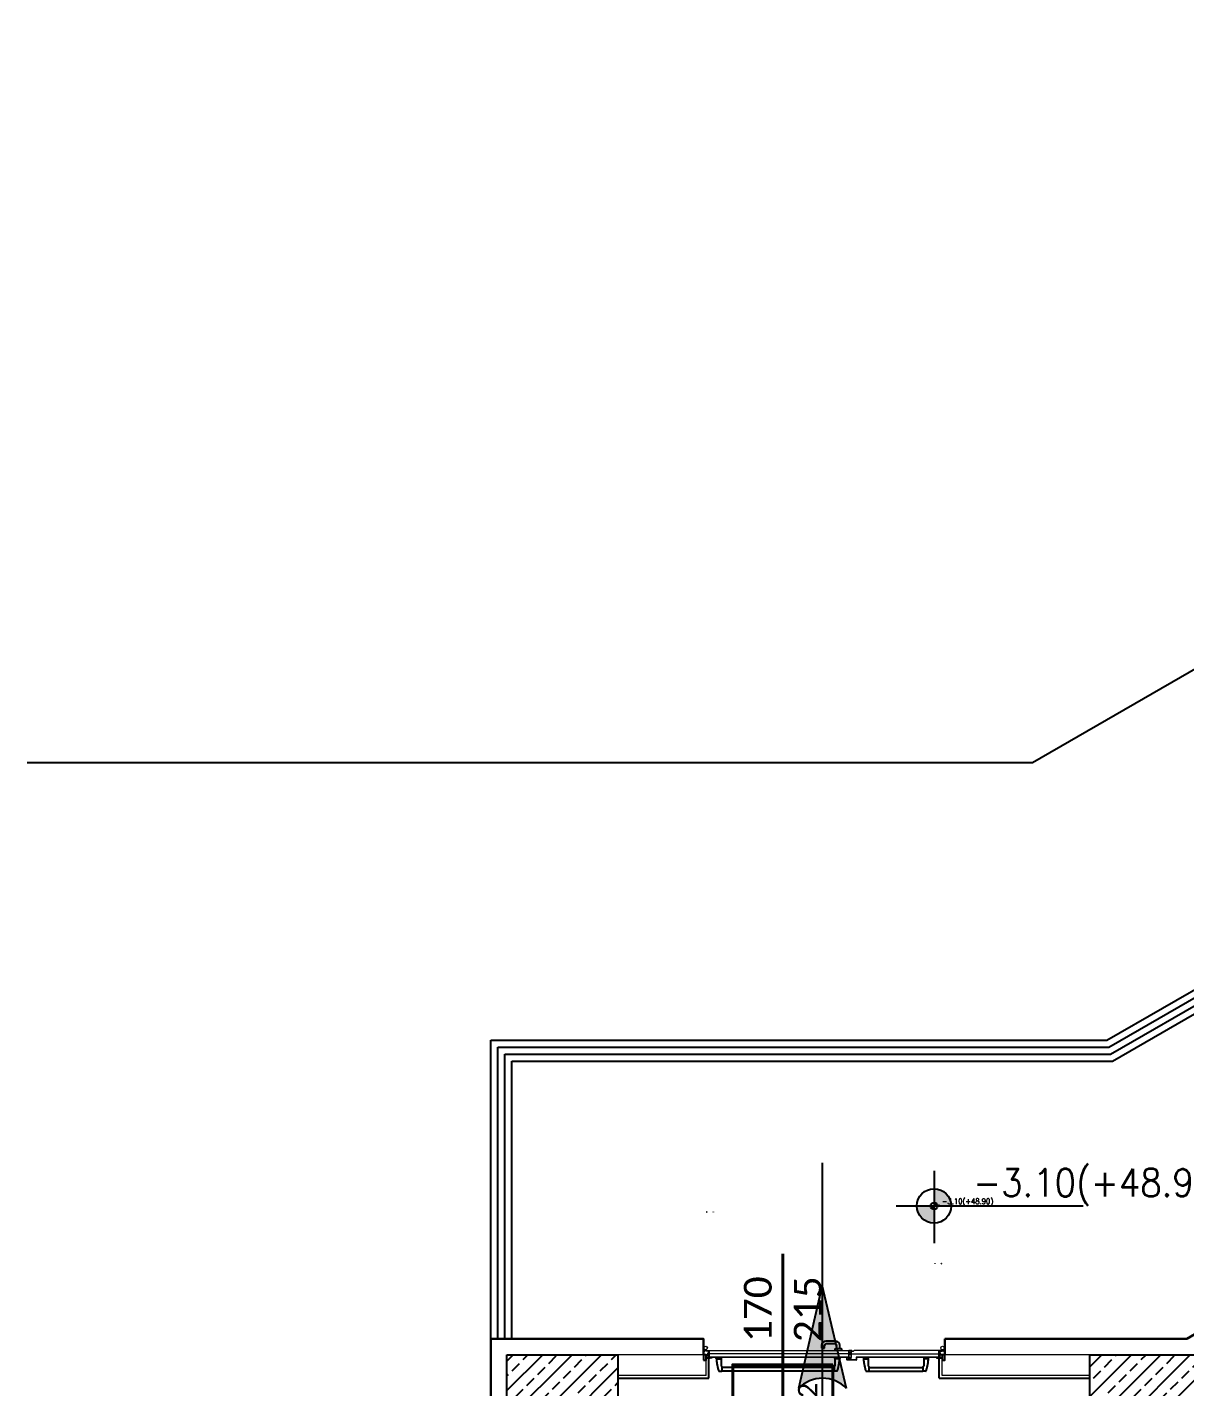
# Model space of a CAD drawing. Header units: metres. Extents: x -20317 to 2216, y -10281 to 3094.
# Drawn here: x -10084 to -9249, y -770 to 210 of the extents above; entities that cross this region are included whole.
import ezdxf
from ezdxf.enums import TextEntityAlignment as Align

# ---------------------------------------------------------------- set-up
doc = ezdxf.new("R2010")
doc.units = ezdxf.units.M
doc.header["$MEASUREMENT"] = 0
doc.linetypes.add('DOT', pattern=[6.35, 0, -6.35])
doc.linetypes.add('HIDDEN', pattern=[9.525, 6.35, -3.175])
doc.layers.get('0').update_dxf_attribs({"color": 30, "lineweight": 0})
for name, color, linetype in [('6', 242, 'Continuous'), ('AG-DOOR', 2, 'Continuous'), ('AG-DOOR-OPENING', 9, 'HIDDEN'), ('AG-ELEV-02', 152, 'Continuous'), ('AG-HATCH', 9, 'Continuous'), ('AG-PLASTER', 73, 'Continuous'), ('AG-STAIR', 3, 'Continuous'), ('V-0_Hatch_Concrete', 252, 'Continuous'), ('V-0_Notation_Level_200', 2, 'Continuous'), ('V-0_Notation_Level_200 @ 1', 2, 'Continuous'), ('V-0_Notation_Level_200 @ 10', 2, 'Continuous'), ('V-0_Notation_Level_200 @ 50', 2, 'Continuous'), ('V-2_Column', 160, 'Continuous')]:
    doc.layers.add(name, color=color, linetype=linetype)
for name, color, linetype, lineweight in [('Ag-110', 3, 'Continuous', 30), ('AG-DOOR-NOTATION-FIRE', 1, 'Continuous', 40), ('AG-Door_Aluminum', 60, 'Continuous', 13), ('AG-Insulation_Heat_Rockwool', 95, 'BATTING', 13), ('AG-Wall', 4, 'Continuous', 20)]:
    doc.layers.add(name, color=color, linetype=linetype, lineweight=lineweight)
doc.styles.add('CALIBRI LIGHT', font='calibril.ttf')
doc.styles.add('KOT', font='simplex.shx', dxfattribs={"width": 0.9})
doc.linetypes.add('BATTING', pattern='A,0.00254,-2.54,[134,ltypeshp.shx,S=2.54,R=0,X=-2.54,Y=0],-5.08,[134,ltypeshp.shx,S=2.54,R=180,X=2.54,Y=0],-2.54', length=10.16254)
pattern_1 = [(45, (-19036.79, -4512.143), (-10.606602, 10.606602), []), (45, (-19026.183, -4512.143), (-10.606602, 10.606602), [7.5, -3.75])]

# ---------------------------------------------------------------- blocks, each defined once
blk = doc.blocks.new('$0$ok')
at = {"layer": '6'}
h = blk.add_hatch(color=256, dxfattribs=at)
edge = h.paths.add_edge_path()
edge.add_ellipse((1571515.97, 116941.68), major_axis=(-7.14, 7.19), ratio=1, start_angle=359.4528, end_angle=450.6895)
edge.add_line((1571508.87, 116934.46), (1571477.92, 116941.82))
edge.add_line((1571477.92, 116941.82), (1571508.9, 116948.94))
for p, q in [((1571477.92, 116941.82), (1571508.9, 116948.94)), ((1571508.87, 116934.46), (1571477.92, 116941.82))]:
    blk.add_line(p, q, dxfattribs=at)
at = {"layer": '6', "extrusion": (0, 0, -1)}
blk.add_ellipse((1571515.97, 116941.68), major_axis=(-7.14, 7.19), ratio=1, start_param=4.700354, end_param=6.292737, dxfattribs=at)
blk = doc.blocks.new('$0$A$C742A37F2')
at = {"layer": '6'}
blk.add_line((-0.6792, -1.2399), (-0.6792, -4.6673), dxfattribs=at)
at = {"layer": '6', "extrusion": (0, 0, -1), "xscale": 0.02399999999994179, "yscale": 0.02399999999994179, "zscale": -0.02399999999994179, "rotation": 270}
blk.add_blockref('$0$ok', (-2805.9245, 37713.3472), dxfattribs=at)
blk = doc.blocks.new('$0$150714_ARSA$0$KOLON 80X120')
at = {"layer": 'V-0_Hatch_Concrete'}
h = blk.add_hatch(dxfattribs=at)
h.set_pattern_fill('ANSI33', color=256, scale=60)
h.set_pattern_definition(pattern_1)
h.paths.add_polyline_path([(0, 100), (80, 100), (80, 0), (0, 0)])
blk.add_lwpolyline([(0, 100), (80, 100), (80, 0), (0, 0), (0, 100)])
blk = doc.blocks.new('150714_ARSA$0$KOLON 80X120')
at = {"layer": 'V-0_Hatch_Concrete'}
h = blk.add_hatch(dxfattribs=at)
h.set_pattern_fill('ANSI33', color=256, scale=60)
h.set_pattern_definition(pattern_1)
h.paths.add_polyline_path([(0, 100), (80, 100), (80, 0), (0, 0)])
blk.add_lwpolyline([(0, 100), (80, 100), (80, 0), (0, 0), (0, 100)])
blk = doc.blocks.new('conta')
at = {"layer": 'AG-Door_Aluminum', "ltscale": 10}
for p, q in [((-2649.87, 5345.53), (-2649.81, 5345.61)), ((-2649.72, 5345.4), (-2649.28, 5345.4)), ((-2649.25, 5345.41), (-2649.09, 5345.51)), ((-2648.83, 5344.87), (-2648.56, 5345.24)), ((-2648.77, 5345.12), (-2648.63, 5345.3)), ((-2648.56, 5345.31), (-2648.56, 5345.31)), ((-2649.88, 5344.46), (-2649.78, 5344.3)), ((-2649.78, 5344.3), (-2649.74, 5344.3)), ((-2648.97, 5344.05), (-2648.78, 5343.8)), ((-2648.87, 5344.09), (-2648.7, 5343.86)), ((-2648.71, 5343.79), (-2648.71, 5343.79))]:
    blk.add_line(p, q, dxfattribs=at)
for centre, radius, start, end in [((-2653.03, 5345), 3.19, 350.46739, 8.93723), ((-2649.83, 5345.5), 0.05, 140.63452, 188.93723), ((-2649.74, 5345.58), 0.0696, 22.24275, 159.25804), ((-2650.94, 5345.01), 1.24, 340.33821, 16.77718), ((-2649.72, 5345.37), 0.03, 90, 196.77718), ((-2649.28, 5345.45), 0.05, 270, 303.00619), ((-2649.08, 5345.49), 0.03, 4.79721, 123.00619), ((-2650.22, 5344.99), 1.27, 338.70659, 23.04177), ((-2649.01, 5345.57), 0.05, 18.79511, 42.1429), ((-2651.17, 5344.83), 2.33, 7.58966, 18.79511), ((-2648.81, 5345.15), 0.05, 187.58966, 322.73473), ((-2648.59, 5345.27), 0.05, 52.73473, 142.73473), ((-2648.59, 5345.27), 0.05, 322.73473, 52.73473), ((-2649.87, 5344.47), 0.02, 170.46739, 213.74513), ((-2649.74, 5344.58), 0.03, 160.33821, 273.26661), ((-2649.56, 5341.55), 3.01, 80.43616, 93.26661), ((-2649.22, 5344.14), 0.231, 353.95711, 81.90038), ((-2649.06, 5344.54), 0.03, 260.43616, 338.70659), ((-2648.89, 5344.11), 0.1, 173.95711, 217.26527), ((-2658.2, 5345.19), 9.36, 353.68569, 357.8537), ((-2648.79, 5344.15), 0.1, 173.68569, 217.26527), ((-2648.79, 5344.84), 0.05, 142.73473, 180.2669), ((-2648.74, 5343.83), 0.05, 217.26527, 307.26527), ((-2648.74, 5343.83), 0.05, 307.26527, 37.26527)]:
    blk.add_arc(centre, radius, start, end, dxfattribs=at)
for points, knots in [([(-2648.98, 5345.6), (-2649, 5345.63), (-2649.09, 5345.71), (-2649.23, 5345.44), (-2649.32, 5345.74), (-2649.39, 5345.46), (-2649.51, 5345.75), (-2649.59, 5345.5), (-2649.65, 5345.57), (-2649.68, 5345.61)], [0.0086373, 0.0086373, 0.0086373, 0.0086373, 0.1097304, 0.3133405, 0.4430081, 0.5658764, 0.7165186, 0.8527974, 0.9648495, 0.9648495, 0.9648495, 0.9648495]), ([(-2649.74, 5344.31), (-2649.74, 5344.34), (-2649.7, 5344.52), (-2649.59, 5344.33), (-2649.34, 5344.36), (-2649.23, 5344.37), (-2649.18, 5344.37)], [0, 0, 0, 0, 0.1008757, 0.3841126, 0.5436166, 0.6906785, 0.6906785, 0.6906785, 0.6906785])]:
    blk.add_open_spline(points, degree=3, knots=knots, dxfattribs=at)
blk = doc.blocks.new('YANGIN KAC KAPI')
at = {"layer": 'AG-HATCH', "lineweight": 5, "ltscale": 2}
h = blk.add_hatch(color=256, dxfattribs=at)
h.dxf.hatch_style = 1
h.paths.add_polyline_path([(-1.6435, -0.0225), (-1.6455, -0.0225), (-1.6455, -0.0085), (-1.6435, -0.0085)])
h = blk.add_hatch(color=256, dxfattribs=at)
h.dxf.hatch_style = 1
h.paths.add_polyline_path([(0.0235, -0.0225), (0.0255, -0.0225), (0.0255, -0.0085), (0.0235, -0.0085)])
at = {"layer": 'AG-DOOR', "color": 4, "lineweight": -2, "ltscale": 10}
for p, q in [((-0.828, 0.0472), (-0.828, 0.0272)), ((-0.828, 0.0272), (-0.808, 0.0272)), ((-0.808, 0.0272), (-0.808, 0.0472)), ((-0.728, 0.0772), (-0.798, 0.0772)), ((-0.728, 0.0572), (-0.798, 0.0572)), ((-0.733, 0.0187), (-0.733, 0.0112)), ((-0.6855, 0.0212), (-0.7305, 0.0212)), ((-0.718, 0.0212), (-0.718, 0.0472)), ((-0.698, 0.0212), (-0.698, 0.0472)), ((-0.683, 0.0112), (-0.683, 0.0187))]:
    blk.add_line(p, q, dxfattribs=at)
at = {"layer": 'AG-DOOR', "color": 9, "linetype": 'HIDDEN', "ltscale": 100}
for p, q in [((-1.5872, -0.0463), (-1.5872, -0.0388)), ((-1.5872, -0.0463), (-1.5872, -0.0388)), ((-1.5872, -0.0463), (-1.5872, -0.0388)), ((-1.5847, -0.0488), (-1.5547, -0.0488)), ((-1.5522, -0.0388), (-1.5522, -0.0463)), ((-1.5522, -0.0463), (-1.5522, -0.1013)), ((-0.733, -0.0463), (-0.733, -0.0388)), ((-0.733, -0.0463), (-0.733, -0.0388)), ((-0.733, -0.0463), (-0.733, -0.0388)), ((-0.733, -0.0463), (-0.733, -0.1013)), ((-0.7005, -0.0488), (-0.7305, -0.0488)), ((-0.698, -0.0388), (-0.698, -0.0463)), ((-0.527, -0.0388), (-0.527, -0.0463)), ((-0.5245, -0.0488), (-0.4945, -0.0488)), ((-0.492, -0.0463), (-0.492, -0.0388)), ((-0.492, -0.0463), (-0.492, -0.0388)), ((-0.492, -0.0463), (-0.492, -0.0388)), ((-0.492, -0.0463), (-0.492, -0.1013)), ((-0.0928, -0.0388), (-0.0928, -0.0463)), ((-0.0928, -0.0463), (-0.0928, -0.1013)), ((-0.0603, -0.0488), (-0.0903, -0.0488)), ((-0.0578, -0.0463), (-0.0578, -0.0388)), ((-0.0578, -0.0463), (-0.0578, -0.0388)), ((-0.0578, -0.0463), (-0.0578, -0.0388)), ((-1.5679, -0.1388), (-1.5472, -0.1388)), ((-1.5472, -0.1038), (-1.5497, -0.1038)), ((-1.5472, -0.1038), (-1.5472, -0.1388)), ((-0.738, -0.1113), (-1.5472, -0.1113)), ((-0.738, -0.1388), (-1.5472, -0.1388)), ((-0.738, -0.1038), (-0.738, -0.1388)), ((-0.738, -0.1038), (-0.7355, -0.1038)), ((-0.7173, -0.1388), (-0.738, -0.1388)), ((-0.5077, -0.1388), (-0.487, -0.1388)), ((-0.487, -0.1038), (-0.4895, -0.1038)), ((-0.487, -0.1038), (-0.487, -0.1388)), ((-0.487, -0.1113), (-0.0978, -0.1113)), ((-0.487, -0.1388), (-0.0978, -0.1388)), ((-0.0978, -0.1038), (-0.0978, -0.1388)), ((-0.0978, -0.1038), (-0.0953, -0.1038)), ((-0.0771, -0.1388), (-0.0978, -0.1388))]:
    blk.add_line(p, q, dxfattribs=at)
at = {"layer": 'AG-DOOR', "color": 9, "ltscale": 10}
for p, q in [((-0.627, -0.001), (-0.63, -0.001)), ((-0.63, -0.0203), (-0.627, -0.0203)), ((-0.627, -0.016), (-0.627, -0.001)), ((-0.627, -0.0035), (-0.617, -0.0035)), ((-0.627, -0.0055), (-0.617, -0.0055)), ((-0.617, -0.0095), (-0.627, -0.016)), ((-0.627, -0.0203), (-0.627, -0.016))]:
    blk.add_line(p, q, dxfattribs=at)
at = {"layer": 'AG-DOOR', "color": 4, "lineweight": -2, "ltscale": 10}
for centre, radius, start, end in [((-0.798, 0.0472), 0.03, 90, 180), ((-0.798, 0.0472), 0.01, 90, 180), ((-0.7305, 0.0187), 0.0025, 90, 180), ((-0.728, 0.0472), 0.03, 0, 90), ((-0.728, 0.0472), 0.01, 0, 90), ((-0.6855, 0.0187), 0.0025, 0, 90)]:
    blk.add_arc(centre, radius, start, end, dxfattribs=at)
at = {"layer": 'AG-DOOR', "color": 9, "linetype": 'HIDDEN', "ltscale": 100}
for centre, radius, start, end in [((-1.2116, -0.0232), 0.3763, 183.52771, 197.61984), ((-1.5847, -0.0463), 0.0025, 180, 270), ((-1.5547, -0.0463), 0.0025, 270, 0), ((-0.7305, -0.0463), 0.0025, 180, 270), ((-0.7305, -0.0463), 0.0025, 180, 270), ((-0.7305, -0.0463), 0.0025, 180, 270), ((-1.0736, -0.0232), 0.3763, 342.38016, 356.47229), ((-0.7005, -0.0463), 0.0025, 270, 0), ((-0.1514, -0.0232), 0.3763, 183.52771, 197.61984), ((-0.5245, -0.0463), 0.0025, 180, 270), ((-0.4945, -0.0463), 0.0025, 270, 0), ((-0.4945, -0.0463), 0.0025, 270, 0), ((-0.4945, -0.0463), 0.0025, 270, 0), ((-0.0903, -0.0463), 0.0025, 180, 270), ((-0.4334, -0.0232), 0.3763, 342.38016, 356.47229), ((-0.0603, -0.0463), 0.0025, 270, 0), ((-1.5679, -0.1363), 0.0025, 197.61984, 270), ((-1.5497, -0.1013), 0.0025, 180, 270), ((-0.7355, -0.1013), 0.0025, 270, 0), ((-0.7173, -0.1363), 0.0025, 270, 342.38016), ((-0.5077, -0.1363), 0.0025, 197.61984, 270), ((-0.4895, -0.1013), 0.0025, 180, 270), ((-0.0953, -0.1013), 0.0025, 270, 0), ((-0.0771, -0.1363), 0.0025, 270, 342.38016)]:
    blk.add_arc(centre, radius, start, end, dxfattribs=at)
at = {"layer": 'AG-DOOR-OPENING', "color": 9, "linetype": 'DOT'}
for points in [[(-1.657, 0.0112), (-1.657, 1.0072, -0.414214), (-1.656, 1.0082), (-1.608, 1.0082, -0.414214), (-1.607, 1.0072), (-1.607, 0.0112)], [(0.037, 0.0112), (0.037, 0.6352, 0.414214), (0.036, 0.6362), (-0.012, 0.6362, 0.414214), (-0.013, 0.6352), (-0.013, 0.0112)]]:
    blk.add_lwpolyline(points, format="xyb", dxfattribs=at)
for centre, radius, start, end in [((-1.6505, -0.0343), 1.0415, 2.44737, 90.35502), ((0.0275, -0.0023), 0.6376, 89.14491, 178.86795)]:
    blk.add_arc(centre, radius, start, end, dxfattribs=at)
at = {"layer": 'AG-Door_Aluminum', "color": 9, "ltscale": 10}
for p, q in [((-1.6755, 0.0251), (-1.679, 0.024)), ((-1.6713, 0.0143), (-1.6705, 0.0108)), ((-1.6705, 0.0108), (-1.6676, 0.0114)), ((-1.6676, 0.0114), (-1.6686, 0.0162)), ((-1.6676, 0.01), (-1.6676, 0.0167)), ((-1.6646, 0.01), (-1.6646, 0.0161)), ((-1.6547, 0.0195), (-1.6595, 0.0149)), ((-1.642, 0.008), (-1.6568, 0.008)), ((-1.642, 0.005), (-1.6431, 0.005)), ((-1.64, -0.0085), (-1.64, 0.003)), ((0.02, -0.0085), (0.02, 0.003)), ((0.022, 0.008), (0.0368, 0.008)), ((0.022, 0.005), (0.0231, 0.005)), ((0.0347, 0.0195), (0.0395, 0.0149)), ((0.0446, 0.01), (0.0446, 0.0161)), ((0.0476, 0.01), (0.0476, 0.0167)), ((0.0476, 0.0114), (0.0486, 0.0162)), ((0.0505, 0.0108), (0.0476, 0.0114)), ((0.0513, 0.0143), (0.0505, 0.0108)), ((0.0555, 0.0251), (0.059, 0.024)), ((-1.64, -0.0174), (-1.64, -0.0085)), ((-1.637, -0.0174), (-1.64, -0.0174)), ((0.017, -0.0174), (0.02, -0.0174)), ((0.02, -0.0174), (0.02, -0.0085))]:
    blk.add_line(p, q, dxfattribs=at)
at = {"layer": 'AG-Door_Aluminum', "ltscale": 0.3}
for p, q in [((-1.657, 0.0092), (-1.657, 0.0102)), ((-1.656, 0.0112), (-0.6109, 0.0112)), ((-1.656, 0.0102), (-0.611, 0.0102)), ((-1.656, 0.0102), (-1.656, 0.0092)), ((-1.656, 0.0092), (-1.637, 0.0092)), ((-1.656, 0.0082), (-1.639, 0.0082)), ((-1.655, 0.0092), (-1.655, 0.0102)), ((-1.639, 0.0092), (-1.639, 0.0082)), ((-1.637, -0.0085), (-1.637, 0.0092)), ((-1.636, -0.0085), (-1.636, 0.0092)), ((-0.631, -0.0085), (-0.631, 0.0092)), ((-0.63, -0.0085), (-0.63, 0.0092)), ((-0.611, 0.0092), (-0.63, 0.0092)), ((-0.628, 0.0092), (-0.628, 0.0082)), ((-0.611, 0.0082), (-0.628, 0.0082)), ((-0.6186, 0.006), (-0.6186, -0.0005)), ((-0.6176, 0.007), (-0.5982, 0.007)), ((-0.6171, 0.006), (-0.5977, 0.006)), ((-0.612, 0.0092), (-0.612, 0.0102)), ((-0.611, 0.0102), (-0.611, 0.0092)), ((-0.61, 0.0092), (-0.61, 0.0102)), ((-0.5982, 0.007), (-0.5945, 0.0112)), ((-0.5977, 0.006), (-0.5941, 0.0102)), ((0.036, 0.0112), (-0.5945, 0.0112)), ((0.036, 0.0102), (-0.5941, 0.0102)), ((0.016, -0.0085), (0.016, 0.0092)), ((0.017, -0.0085), (0.017, 0.0092)), ((0.036, 0.0092), (0.017, 0.0092)), ((0.019, 0.0092), (0.019, 0.0082)), ((0.036, 0.0082), (0.019, 0.0082)), ((0.035, 0.0092), (0.035, 0.0102)), ((0.036, 0.0102), (0.036, 0.0092)), ((0.037, 0.0092), (0.037, 0.0102)), ((-1.637, -0.0378), (-1.637, -0.0085)), ((-1.636, -0.0378), (-1.636, -0.0085)), ((-0.631, -0.0378), (-1.636, -0.0378)), ((-1.636, -0.0388), (-0.631, -0.0388)), ((-0.6468, -0.0576), (-0.6468, -0.0421)), ((-0.6458, -0.0411), (-0.6335, -0.0411)), ((-0.6458, -0.0571), (-0.6458, -0.0426)), ((-0.5783, -0.0586), (-0.6458, -0.0586)), ((-0.6453, -0.0421), (-0.6341, -0.0421)), ((-0.5788, -0.0576), (-0.6453, -0.0576)), ((-0.6336, -0.0427), (-0.6348, -0.0489)), ((-0.6338, -0.0501), (-0.6186, -0.0501)), ((-0.631, -0.0378), (-0.631, -0.0085)), ((-0.63, -0.0378), (-0.63, -0.0085)), ((-0.6176, -0.0491), (-0.6176, -0.0416)), ((-0.5783, -0.0388), (-0.5783, -0.0571)), ((-0.5773, -0.0378), (0.016, -0.0378)), ((-0.5773, -0.0393), (-0.5773, -0.0576)), ((0.016, -0.0388), (-0.5768, -0.0388)), ((0.016, -0.0378), (0.016, -0.0085)), ((0.017, -0.0378), (0.017, -0.0085))]:
    blk.add_line(p, q, dxfattribs=at)
at = {"layer": 'AG-Door_Aluminum', "color": 4, "ltscale": 0.3}
for p, q in [((-1.6448, 0.0044), (-1.6448, -0.0057)), ((0.0248, 0.0044), (0.0248, -0.0057)), ((-1.6453, -0.0384), (-1.6567, -0.0384)), ((-1.6473, -0.0085), (-1.6473, -0.0082)), ((-1.6473, -0.0228), (-1.6473, -0.0085)), ((-1.6448, -0.0253), (-1.6448, -0.0379)), ((0.0248, -0.0253), (0.0248, -0.0379)), ((0.0253, -0.0384), (0.0367, -0.0384)), ((0.0273, -0.0085), (0.0273, -0.0082)), ((0.0273, -0.0228), (0.0273, -0.0085))]:
    blk.add_line(p, q, dxfattribs=at)
for points in [[(-1.6742, 0.0074), (-1.6742, 0), (-1.676, 0), (-1.676, 0.0074, -0.414214), (-1.6734, 0.01), (-1.6624, 0.01, -0.414214), (-1.66, 0.0076, 0.414214), (-1.6594, 0.007), (-1.6456, 0.007)], [(-1.6456, 0.0052), (-1.6594, 0.0052, -0.414214), (-1.6618, 0.0076, 0.414214), (-1.6624, 0.0082), (-1.6734, 0.0082, 0.414214), (-1.6742, 0.0074)], [(-1.643, 0.0044), (-1.643, -0.006, -0.414214), (-1.645, -0.008, 0.414214), (-1.6455, -0.0085), (-1.6455, -0.0225, 0.414214), (-1.645, -0.023, -0.414214), (-1.643, -0.025), (-1.643, -0.0379, -0.414214), (-1.6453, -0.0402), (-1.6567, -0.0402, 1), (-1.6567, -0.0432), (-1.6218, -0.0432)], [(0.023, 0.0044), (0.023, -0.006, 0.414214), (0.025, -0.008, -0.414214), (0.0255, -0.0085), (0.0255, -0.0225, -0.414214), (0.025, -0.023, 0.414214), (0.023, -0.025), (0.023, -0.0379, 0.414214), (0.0253, -0.0402), (0.0367, -0.0402, -1), (0.0367, -0.0432), (0.0018, -0.0432)], [(0.0542, 0.0074), (0.0542, 0), (0.056, 0), (0.056, 0.0074, 0.414214), (0.0534, 0.01), (0.0424, 0.01, 0.414214), (0.04, 0.0076, -0.414214), (0.0394, 0.007), (0.0256, 0.007)], [(0.0256, 0.0052), (0.0394, 0.0052, 0.414214), (0.0418, 0.0076, -0.414214), (0.0424, 0.0082), (0.0534, 0.0082, -0.414214), (0.0542, 0.0074)], [(-1.631, -0.0432), (-1.631, -0.0414), (-1.6218, -0.0414, -1), (-1.6218, -0.045), (-1.6567, -0.045)], [(0.011, -0.0432), (0.011, -0.0414), (0.0018, -0.0414, 1), (0.0018, -0.045), (0.0367, -0.045)]]:
    blk.add_lwpolyline(points, format="xyb", dxfattribs=at)
at = {"layer": 'AG-Door_Aluminum', "ltscale": 0.3}
for points in [[(-0.6176, 0.0055), (-0.6176, 0, 0.414214), (-0.6171, -0.0005), (-0.6168, -0.0005, -0.414214), (-0.6158, -0.0015), (-0.6158, -0.0401, -0.414214), (-0.6168, -0.0411), (-0.6171, -0.0411)], [(-0.6176, -0.0015), (-0.6173, -0.0015, -0.414214), (-0.6168, -0.002), (-0.6168, -0.0396, -0.414214), (-0.6173, -0.0401), (-0.6176, -0.0401, 0.414214), (-0.6186, -0.0411), (-0.6186, -0.0486, -0.414214), (-0.6191, -0.0491), (-0.6332, -0.0491, -0.469603), (-0.6337, -0.0485), (-0.6325, -0.0422)]]:
    blk.add_lwpolyline(points, format="xyb", dxfattribs=at)
at = {"layer": 'AG-Door_Aluminum', "color": 9, "ltscale": 10}
for centre in [(-1.6634, 0.0286), (0.0434, 0.0286)]:
    blk.add_circle(centre, 0.0126, dxfattribs=at)
for centre, radius, start, end in [((-1.6634, 0.0286), 0.0163, 196.34581, 241.20119), ((-1.6715, 0.0156), 0.00297, 12.12919, 36.6827), ((-1.6568, 0.012), 0.007, 144.8285, 196.60081), ((-1.6568, 0.012), 0.004, 133.50103, 269.7288), ((-1.642, 0.003), 0.005, 0, 89.99772), ((-1.642, 0.003), 0.002, 0, 90), ((0.022, 0.003), 0.005, 90.00228, 180), ((0.022, 0.003), 0.002, 90, 180), ((0.0368, 0.012), 0.004, 270.2712, 46.49897), ((0.0368, 0.012), 0.007, 343.39919, 35.1715), ((0.0515, 0.0156), 0.00297, 143.3173, 167.87081), ((0.0434, 0.0286), 0.0163, 298.79881, 343.65419)]:
    blk.add_arc(centre, radius, start, end, dxfattribs=at)
at = {"layer": 'AG-Door_Aluminum', "ltscale": 0.3}
for centre, radius, start, end in [((-1.656, 0.0102), 0.001, 90, 180), ((-1.656, 0.0092), 0.001, 180, 270), ((-1.637, 0.0092), 0.001, 0, 90), ((-0.63, 0.0092), 0.001, 90, 180), ((-0.6176, 0.006), 0.001, 90, 180), ((-0.6171, 0.0055), 0.0005, 90, 180), ((-0.611, 0.0102), 0.001, 0, 90), ((-0.611, 0.0092), 0.001, 270, 0), ((0.017, 0.0092), 0.001, 90, 180), ((0.036, 0.0102), 0.001, 0, 90), ((0.036, 0.0092), 0.001, 270, 0), ((-1.636, -0.0378), 0.001, 180, 270), ((-0.6458, -0.0421), 0.001, 90, 180), ((-0.6458, -0.0576), 0.001, 180, 270), ((-0.6453, -0.0426), 0.0005, 90, 180), ((-0.6453, -0.0571), 0.0005, 180, 270), ((-0.6338, -0.0491), 0.001, 168.93196, 270), ((-0.6341, -0.0426), 0.0005, 348.93196, 90), ((-0.6335, -0.0421), 0.001, 349.38034, 90), ((-0.631, -0.0378), 0.001, 270, 0), ((-0.6176, -0.0005), 0.001, 180, 270), ((-0.6186, -0.0491), 0.001, 270, 0), ((-0.6171, -0.0416), 0.0005, 90, 180), ((-0.5788, -0.0571), 0.0005, 270, 0), ((-0.5773, -0.0388), 0.001, 90.00032, 180), ((-0.5783, -0.0576), 0.001, 270, 0), ((-0.5768, -0.0393), 0.0005, 90, 180), ((0.016, -0.0378), 0.001, 270, 0)]:
    blk.add_arc(centre, radius, start, end, dxfattribs=at)
at = {"layer": 'AG-Door_Aluminum', "color": 4, "ltscale": 0.3}
for centre, radius, start, end in [((-1.6456, 0.0044), 0.0026, 0, 90), ((-1.6456, 0.0044), 0.0008, 0, 90), ((0.0256, 0.0044), 0.0026, 90, 180), ((0.0256, 0.0044), 0.0008, 90, 180), ((-1.6567, -0.0417), 0.0033, 90, 270), ((-1.6453, -0.0082), 0.002, 90, 180), ((-1.6453, -0.0228), 0.002, 180, 270), ((-1.6453, -0.0057), 0.0005, 270, 0), ((-1.6453, -0.0253), 0.0005, 0, 90), ((-1.6453, -0.0379), 0.0005, 270, 0), ((0.0253, -0.0057), 0.0005, 180, 270), ((0.0253, -0.0253), 0.0005, 90, 180), ((0.0253, -0.0379), 0.0005, 180, 270), ((0.0253, -0.0082), 0.002, 0, 90), ((0.0253, -0.0228), 0.002, 270, 0), ((0.0367, -0.0417), 0.0033, 270, 90)]:
    blk.add_arc(centre, radius, start, end, dxfattribs=at)
at = {"layer": 'AG-HATCH', "color": 9, "linetype": 'Continuous'}
for p, q in [((-1.6565, -0.0427), (-1.6565, -0.0422)), ((-1.6514, -0.0419), (-1.6504, -0.0403)), ((-1.651, -0.0432), (-1.6378, -0.0432)), ((-1.6503, -0.0413), (-1.6498, -0.0407)), ((-1.6501, -0.0416), (-1.6484, -0.0416)), ((-1.6476, -0.0412), (-1.6471, -0.0403)), ((-1.6469, -0.0413), (-1.6466, -0.0407)), ((-1.6467, -0.0416), (-1.6451, -0.0416)), ((-1.643, -0.0395), (-1.643, -0.0353)), ((-1.642, -0.0352), (-1.6405, -0.0403)), ((0.031, -0.0432), (0.0178, -0.0432)), ((0.022, -0.0352), (0.0205, -0.0403)), ((0.023, -0.0395), (0.023, -0.0353)), ((0.0267, -0.0416), (0.0251, -0.0416)), ((0.0269, -0.0413), (0.0266, -0.0407)), ((0.0276, -0.0412), (0.0271, -0.0403)), ((0.0301, -0.0416), (0.0284, -0.0416)), ((0.0303, -0.0413), (0.0298, -0.0407)), ((0.0314, -0.0419), (0.0304, -0.0403)), ((0.0315, -0.0427), (0.0315, -0.0422))]:
    blk.add_line(p, q, dxfattribs=at)
at = {"layer": 'AG-HATCH', "ltscale": 2.5}
for points in [[(-1.68, -0.06), (-1.66, -0.06), (-1.66, -0.02), (-1.68, -0.02), (-1.68, -0.06)], [(0.04, -0.06), (0.06, -0.06), (0.06, -0.02), (0.04, -0.02), (0.04, -0.06)]]:
    blk.add_lwpolyline(points, dxfattribs=at)
at = {"layer": 'AG-HATCH', "lineweight": 5, "ltscale": 2}
for points in [[(-1.6455, -0.0225), (-1.6435, -0.0225), (-1.6435, -0.0085), (-1.6455, -0.0085), (-1.6455, -0.0225)], [(0.0255, -0.0225), (0.0235, -0.0225), (0.0235, -0.0085), (0.0255, -0.0085), (0.0255, -0.0225)]]:
    blk.add_lwpolyline(points, dxfattribs=at)
at = {"layer": 'AG-HATCH', "color": 9, "linetype": 'Continuous'}
for centre, radius, start, end in [((-1.6461, -0.1754), 0.1336, 92.29751, 94.48629), ((-1.6514, -0.0182), 0.0251, 258.20033, 270.91744), ((-1.6501, -0.0405), 0.000316, 324.95864, 145.01524), ((-1.6501, -0.0414), 0.000211, 145.01233, 270), ((-1.6484, -0.0406), 0.00105, 270.01063, 324.99231), ((-1.6468, -0.0405), 0.000316, 331.16903, 157.44011), ((-1.6467, -0.0414), 0.000211, 151.21018, 270), ((-1.6451, -0.0395), 0.00211, 270, 0), ((-1.6425, -0.0353), 0.000526, 15.58841, 180), ((-1.6391, -0.0399), 0.00147, 195.58873, 270), ((-1.6386, -0.0169), 0.0245, 268.78063, 294.54598), ((-1.6425, -0.0108), 0.0327, 278.29216, 296.04744), ((-1.6283, -0.0397), 0.000526, 285.31477, 104.50815), ((0.0083, -0.0397), 0.000526, 75.49185, 254.68523), ((0.0225, -0.0108), 0.0327, 243.95256, 261.70784), ((0.0186, -0.0169), 0.0245, 245.45402, 271.21937), ((0.0191, -0.0399), 0.00147, 270, 344.41127), ((0.0225, -0.0353), 0.000526, 0, 164.41159), ((0.0251, -0.0395), 0.00211, 180, 270), ((0.0268, -0.0405), 0.000316, 22.55989, 208.83097), ((0.0267, -0.0414), 0.000211, 270, 28.78982), ((0.0284, -0.0406), 0.00105, 215.00769, 269.98937), ((0.0301, -0.0405), 0.000316, 34.98476, 215.04136), ((0.0301, -0.0414), 0.000211, 270, 34.98767), ((0.031, -0.0427), 0.000526, 270, 0), ((0.031, -0.0422), 0.000526, 0, 35.00769)]:
    blk.add_arc(centre, radius, start, end, dxfattribs=at)
at = {"layer": 'AG-Insulation_Heat_Rockwool', "ltscale": 0.45}
for p, q in [((-0.631, -0.0138), (-1.636, -0.0138)), ((-0.6158, -0.0138), (0.016, -0.0138))]:
    blk.add_line(p, q, dxfattribs=at)
at = {"layer": 'AG-DOOR', "xscale": -0.01, "yscale": 0.01, "zscale": 0.01, "rotation": 270}
blk.add_blockref('conta', (-54.0784, 26.4499), dxfattribs=at)
blk = doc.blocks.new('*U118')
blk.add_lwpolyline([(1000, -450), (2200, -450), (2200, 450), (1000, 450)], close=True)
for points in [[(2200, 0), (0, 0)], [(1600, -450), (1600, 0)]]:
    blk.add_lwpolyline(points)
at = {"style": 'CALIBRI LIGHT'}
for tag, height, p in [('GENİŞLİK', 250, (500, 225)), ('KAPIKODU', 175, (1600, 225)), ('YÜKSEKLİK', 250, (500, -225)), ('KATTAKI.SAYISI', 175, (1300, -225)), ('BULUNDUGU.KAT', 175, (1900, -225))]:
    blk.add_attdef(tag, text='', height=height, dxfattribs=at).set_placement(p, align=Align.MIDDLE_CENTER)
blk = doc.blocks.new('*U35')
h = blk.add_hatch(color=256)
h.paths.add_polyline_path([(0, 0), (248, 0, 0.414214), (0, 248)])
h.paths.add_polyline_path([(0, -248), (0, 0), (-248, 0, 0.414214)])
for p, q in [((0, 503), (0, -536)), ((-547, 0), (2149, 0))]:
    blk.add_line(p, q)
blk.add_circle((0, 0), 248)
at = {"style": 'KOT', "width": 0.9}
blk.add_attdef('BITMIS-KOT', text='', height=400, dxfattribs=at).set_placement((319, 15), align=Align.BOTTOM_LEFT)
blk.add_attdef('KABA-KOT', text='', height=400, dxfattribs=at).set_placement((314, -177), align=Align.TOP_LEFT)
blk = doc.blocks.new('*U254')
at = {"layer": 'V-0_Notation_Level_200 @ 1', "xscale": 0.001, "yscale": 0.001, "zscale": 0.001}
blk.add_blockref('*U35', (-9430.66, -638.69), dxfattribs=at).add_auto_attribs({'BITMIS-KOT': ' -3.10(+48.90)'})
at = {"layer": 'V-0_Notation_Level_200 @ 10', "xscale": 0.01, "yscale": 0.01, "zscale": 0.01}
blk.add_blockref('*U35', (-9430.66, -638.69), dxfattribs=at).add_auto_attribs({'BITMIS-KOT': ' -3.10(+48.90)'})
at = {"layer": 'V-0_Notation_Level_200 @ 50', "xscale": 0.05, "yscale": 0.05, "zscale": 0.05}
blk.add_blockref('*U35', (-9430.66, -638.69), dxfattribs=at).add_auto_attribs({'BITMIS-KOT': ' -3.10(+48.90)'})

msp = doc.modelspace()

# ---------------------------------------------------------------- linework, layer by layer
at = {"layer": 'Ag-110', "ltscale": 1000, "transparency": 33554687}
for p, q in [((-9248.52, -734.38), (-8378.56, -232.11)), ((-9422.87, -734.38), (-9422.87, -745.88)), ((-9422.87, -734.38), (-9248.52, -734.38))]:
    msp.add_line(p, q, dxfattribs=at)
msp.add_lwpolyline([(-9749.94, -851.93), (-9749.94, -734.38), (-9596.85, -734.38), (-9596.85, -745.88)], dxfattribs=at)
at = {"layer": 'AG-ELEV-02', "linetype": 'Continuous', "transparency": 33554687}
msp.add_lwpolyline([(-10084.16, -319.38), (-9574.94, -319.38), (-9526.55, -319.38), (-9359.72, -319.38), (-9193.57, -223.45), (-9081.49, -389.68)], dxfattribs=at)
at = {"layer": 'AG-PLASTER'}
for p, q in [((-9594.85, -745.88), (-9592.85, -745.88)), ((-9592.85, -762.88), (-9592.85, -745.88)), ((-9426.85, -762.88), (-9426.85, -745.88)), ((-9424.85, -745.88), (-9426.85, -745.88))]:
    msp.add_line(p, q, dxfattribs=at)
for points in [[(-9658.44, -762.88), (-9592.85, -762.88)], [(-9426.85, -762.88), (-9318.44, -762.88)]]:
    msp.add_lwpolyline(points, dxfattribs=at)
at = {"layer": 'AG-STAIR'}
for p, q in [((-9306.13, -519.38), (-8042.26, 210.32)), ((-9302.11, -534.38), (-8034.76, 197.33)), ((-9749.94, -734.38), (-9749.94, -519.38)), ((-9749.94, -519.38), (-9306.13, -519.38)), ((-9734.94, -734.38), (-9734.94, -534.38)), ((-9734.94, -534.38), (-9302.11, -534.38))]:
    msp.add_line(p, q, dxfattribs=at)
at = {"layer": 'AG-STAIR', "color": 1}
for p, q in [((-9304.79, -524.38), (-8039.76, 205.99)), ((-9303.45, -529.38), (-8037.26, 201.66)), ((-9744.94, -524.38), (-9304.79, -524.38)), ((-9744.94, -734.38), (-9744.94, -524.38)), ((-9739.94, -529.38), (-9303.45, -529.38)), ((-9739.94, -734.38), (-9739.94, -529.38))]:
    msp.add_line(p, q, dxfattribs=at)
at = {"layer": 'AG-Wall'}
for p, q in [((-9594.85, -760.88), (-9594.85, -745.88)), ((-9424.85, -760.88), (-9424.85, -745.88))]:
    msp.add_line(p, q, dxfattribs=at)
for points in [[(-9594.85, -745.88), (-9658.44, -745.88)], [(-9318.44, -745.88), (-9424.85, -745.88)], [(-9594.85, -760.88), (-9658.44, -760.88)], [(-9318.44, -760.88), (-9424.85, -760.88)]]:
    msp.add_lwpolyline(points, dxfattribs=at)

# ---------------------------------------------------------------- block references
at = {"layer": '6', "xscale": 100, "yscale": 100, "zscale": 100}
msp.add_blockref('$0$A$C742A37F2', (-9443.44, -483.57), dxfattribs=at)
at = {"layer": 'AG-DOOR', "xscale": 100, "yscale": 100, "zscale": 100}
msp.add_blockref('YANGIN KAC KAPI', (-9428.85, -743.88), dxfattribs=at)
at = {"layer": 'AG-DOOR-NOTATION-FIRE', "ltscale": 0.3}
ref = msp.add_blockref('*U118', (-9539.69, -673.11), dxfattribs=dict(at, xscale=-0.08000000000000002, yscale=0.08000000000000002, zscale=0.08000000000000002, rotation=90))
ref.add_attrib('BULUNDUGU.KAT', 'B1', dxfattribs={"layer": '0', "height": 14, "rotation": 90, "style": 'CALIBRI LIGHT'}).set_placement((-9521.69, -825.11), align=Align.MIDDLE_CENTER)
ref.add_attrib('KATTAKI.SAYISI', '12', dxfattribs={"layer": '0', "height": 14, "rotation": 90, "style": 'CALIBRI LIGHT'}).set_placement((-9521.69, -777.11), align=Align.MIDDLE_CENTER)
ref.add_attrib('KAPIKODU', 'YK1', dxfattribs={"layer": '0', "height": 14, "rotation": 90, "style": 'CALIBRI LIGHT'}).set_placement((-9557.69, -801.11), align=Align.MIDDLE_CENTER)
ref.add_attrib('YÜKSEKLİK', '215', dxfattribs={"layer": '0', "height": 20, "rotation": 90, "style": 'CALIBRI LIGHT'}).set_placement((-9521.69, -713.11), align=Align.MIDDLE_CENTER)
ref.add_attrib('GENİŞLİK', '170', dxfattribs={"layer": '0', "height": 20, "rotation": 90, "style": 'CALIBRI LIGHT'}).set_placement((-9557.69, -713.11), align=Align.MIDDLE_CENTER)
at = {"layer": 'V-0_Notation_Level_200'}
msp.add_blockref('*U254', (0, 0), dxfattribs=at)
at = {"layer": 'V-2_Column', "lineweight": -2, "transparency": 33554610}
msp.add_blockref('150714_ARSA$0$KOLON 80X120', (-9738.44, -845.88), dxfattribs=at)
at = {"layer": 'V-2_Column'}
msp.add_blockref('$0$150714_ARSA$0$KOLON 80X120', (-9318.44, -845.88), dxfattribs=at)

doc.saveas('drawing.dxf')
